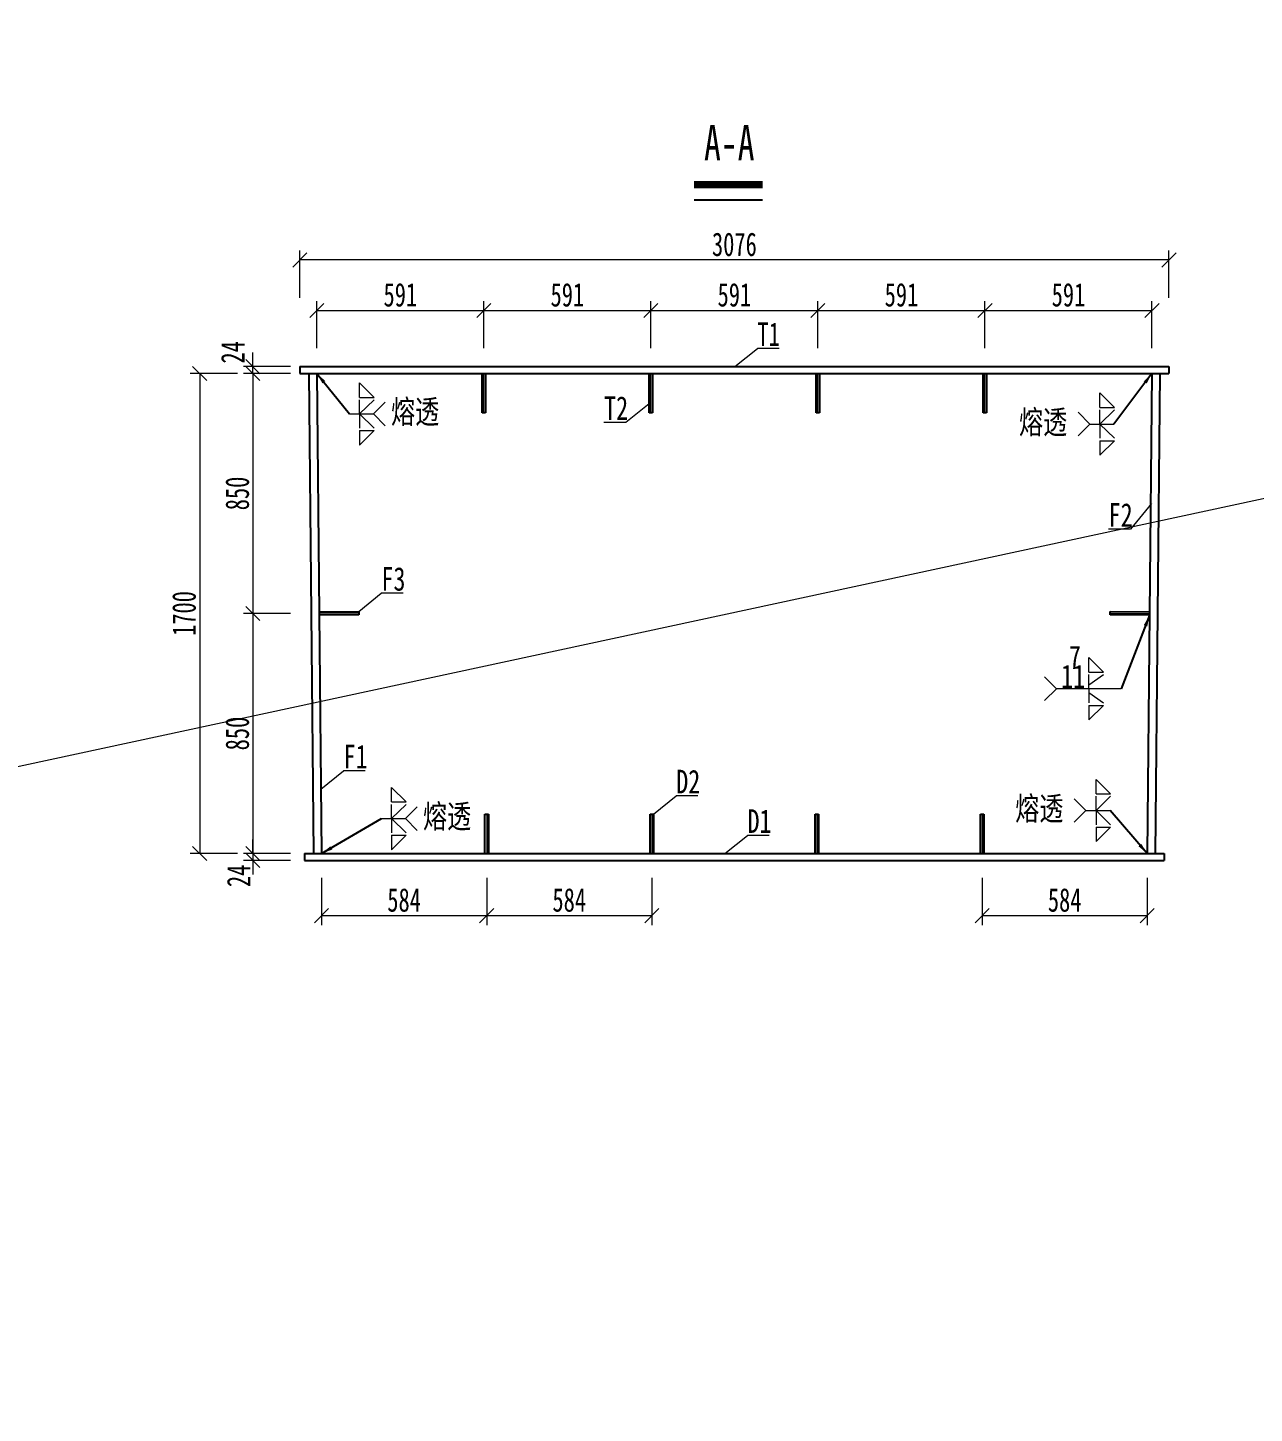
# Model space of a CAD drawing. Header units: millimetres. Extents: x -358959 to 47, y -122282 to 697692.
# Drawn here: x -211770 to -207429, y 114680 to 119585 of the extents above; entities that cross this region are included whole.
import ezdxf
from ezdxf.enums import TextEntityAlignment as Align

# ---------------------------------------------------------------- set-up
doc = ezdxf.new("R2010")
doc.units = ezdxf.units.MM
doc.header["$LTSCALE"] = 2
doc.header["$PDMODE"] = 34
doc.layers.get('Defpoints').update_dxf_attribs({"color": 8, "lineweight": 9})
for name, color, linetype, lineweight in [('标注', 4, 'Continuous', 13), ('标注线及字体', 2, 'Continuous', 15), ('细实线', 4, 'Continuous', 15), ('钢板粗线', 1, 'Continuous', 25)]:
    doc.layers.add(name, color=color, linetype=linetype, lineweight=lineweight)
doc.styles.add('111', font='仿宋_GB2312.ttf', dxfattribs={"width": 0.7})
doc.styles.add('SMEDI', font='仿宋_GB2312.ttf', dxfattribs={"width": 0.75})
doc.styles.get("Standard").update_dxf_attribs({"font": '仿宋_GB2312.ttf'})
doc.dimstyles.new('200', dxfattribs={"dimscale": 0, "dimtxt": 2.5, "dimasz": 1.5, "dimexe": 1, "dimexo": 1, "dimgap": 0.4, "dimtad": 1, "dimdec": 0, "dimdsep": 46, "dimtxsty": '111', "dimblk": 'OBLIQUE', "dimcen": 0, "dimclrd": 256, "dimclre": 256, "dimclrt": 256, "dimadec": 4, "dimazin": 0, "dimtfac": 1, "dimtdec": 0, "dimtmove": 2, "dimatfit": 3, "dimfxl": 4, "dimfxlon": 1, "dimtolj": 1, "dimlwd": -1, "dimlwe": -1, "dimarcsym": 0})
doc.dimstyles.new('MSteel_1.0_1.0', dxfattribs={"dimtxt": 3, "dimasz": 1.2, "dimexe": 1, "dimexo": 1, "dimgap": 1, "dimtad": 3, "dimtoh": 1, "dimdec": 0, "dimzin": 0, "dimdsep": 46, "dimtxsty": 'Standard', "dimblk": 'ARCHTICK', "dimcen": 0.09, "dimclrd": 3, "dimclre": 3, "dimadec": 4, "dimazin": 0, "dimtfac": 1, "dimtdec": 0, "dimtofl": 0, "dimtmove": 0, "dimatfit": 3, "dimfxl": 1, "dimtolj": 1, "dimtzin": 0, "dimarcsym": 0})

# ---------------------------------------------------------------- blocks, each defined once
blk = doc.blocks.new('12-140 无孔')
at = {"layer": 'Defpoints', "ltscale": 5}
blk.add_line((0, 140), (0, 0), dxfattribs=at)
at = {"layer": '钢板粗线'}
for p, q in [((-6, 0), (-6, 140)), ((-6, 140), (6, 140)), ((6, 140), (6, 0))]:
    blk.add_line(p, q, dxfattribs=at)
blk = doc.blocks.new('_ArchTick')
at = {"color": 0, "linetype": 'ByBlock', "const_width": 0.15}
blk.add_lwpolyline([(-0.5, -0.5), (0.5, 0.5)], dxfattribs=at)
blk = doc.blocks.new('_Oblique')
at = {"color": 0, "linetype": 'ByBlock', "lineweight": -2}
blk.add_line((-0.5, -0.5), (0.5, 0.5), dxfattribs=at)
blk = doc.blocks.new('*D3727')
at = {"layer": 'Defpoints', "color": 0, "ltscale": 5, "transparency": 16777216}
for p in [(-210973.1, 118385), (-210747, 118385), (-210747, 118361)]:
    blk.add_point(p, dxfattribs=at)
at = {"layer": '标注', "ltscale": 5, "transparency": 16777216}
for p, q in [((-210973.1, 118385), (-210973.1, 118435)), ((-210839.8, 118385), (-211006.4, 118385)), ((-210973.1, 118361), (-210973.1, 118385)), ((-210839.8, 118361), (-211006.4, 118361)), ((-210973.1, 118361), (-210973.1, 118311))]:
    blk.add_line(p, q, dxfattribs=at)
at = {"layer": '标注', "ltscale": 5, "transparency": 16777216, "xscale": 50, "yscale": 50, "zscale": 50}
for p, rotation in [((-210973.1, 118385), 270), ((-210973.1, 118361), 90)]:
    blk.add_blockref('_Oblique', p, dxfattribs=dict(at, rotation=rotation))
at = {"layer": '标注', "ltscale": 5, "transparency": 16777216, "insert": (-211044.5, 118435.6), "char_height": 83.33, "attachment_point": 5, "rotation": 90, "style": '111'}
blk.add_mtext('\\A1;24', dxfattribs=at)
blk = doc.blocks.new('*D3728')
at = {"layer": 'Defpoints', "color": 0, "ltscale": 5, "transparency": 16777216}
for p in [(-210747, 118361), (-210973.1, 117511), (-210738.6, 117511)]:
    blk.add_point(p, dxfattribs=at)
at = {"layer": '标注', "ltscale": 5, "transparency": 16777216}
for p, q in [((-210839.8, 118361), (-211006.4, 118361)), ((-210973.1, 118361), (-210973.1, 117511)), ((-210839.8, 117511), (-211006.4, 117511))]:
    blk.add_line(p, q, dxfattribs=at)
at = {"layer": '标注', "ltscale": 5, "transparency": 16777216, "xscale": 50, "yscale": 50, "zscale": 50}
for p, rotation in [((-210973.1, 118361), 90), ((-210973.1, 117511), 270)]:
    blk.add_blockref('_Oblique', p, dxfattribs=dict(at, rotation=rotation))
at = {"layer": '标注', "ltscale": 5, "transparency": 16777216, "insert": (-211028.1, 117936), "char_height": 83.33, "attachment_point": 5, "rotation": 90, "style": '111'}
blk.add_mtext('\\A1;850', dxfattribs=at)
blk = doc.blocks.new('*D3729')
at = {"layer": 'Defpoints', "color": 0, "ltscale": 5, "transparency": 16777216}
for p in [(-210738.6, 117511), (-210973.1, 116661), (-210730.2, 116661)]:
    blk.add_point(p, dxfattribs=at)
at = {"layer": '标注', "ltscale": 5, "transparency": 16777216}
for p, q in [((-210839.8, 117511), (-211006.4, 117511)), ((-210973.1, 117511), (-210973.1, 116661)), ((-210839.8, 116661), (-211006.4, 116661))]:
    blk.add_line(p, q, dxfattribs=at)
at = {"layer": '标注', "ltscale": 5, "transparency": 16777216, "xscale": 50, "yscale": 50, "zscale": 50}
for p, rotation in [((-210973.1, 117511), 90), ((-210973.1, 116661), 270)]:
    blk.add_blockref('_Oblique', p, dxfattribs=dict(at, rotation=rotation))
at = {"layer": '标注', "ltscale": 5, "transparency": 16777216, "insert": (-211028.1, 117086), "char_height": 83.33, "attachment_point": 5, "rotation": 90, "style": '111'}
blk.add_mtext('\\A1;850', dxfattribs=at)
blk = doc.blocks.new('*D3609')
at = {"layer": 'Defpoints', "color": 0, "ltscale": 5, "transparency": 16777216}
for p in [(-210730.2, 116661), (-210973.1, 116637), (-210730.2, 116637)]:
    blk.add_point(p, dxfattribs=at)
at = {"layer": '标注', "ltscale": 5, "transparency": 16777216}
for p, q in [((-210973.1, 116661), (-210973.1, 116711)), ((-210839.8, 116661), (-211006.5, 116661)), ((-210973.1, 116661), (-210973.1, 116637)), ((-210839.8, 116637), (-211006.5, 116637)), ((-210973.1, 116637), (-210973.1, 116587))]:
    blk.add_line(p, q, dxfattribs=at)
at = {"layer": '标注', "ltscale": 5, "transparency": 16777216, "xscale": 50, "yscale": 50, "zscale": 50}
for p, rotation in [((-210973.1, 116661), 270), ((-210973.1, 116637), 90)]:
    blk.add_blockref('_Oblique', p, dxfattribs=dict(at, rotation=rotation))
at = {"layer": '标注', "ltscale": 5, "transparency": 16777216, "insert": (-211023.6, 116582.2), "char_height": 83.33, "attachment_point": 5, "rotation": 90, "style": '111'}
blk.add_mtext('\\A1;24', dxfattribs=at)
blk = doc.blocks.new('*D3730')
at = {"layer": 'Defpoints', "color": 0, "ltscale": 5, "transparency": 16777216}
for p in [(-210155.9, 118583.9), (-210747, 118361.4), (-210155.9, 118361)]:
    blk.add_point(p, dxfattribs=at)
at = {"layer": '标注', "ltscale": 5, "transparency": 16777216}
for p, q in [((-210747, 118450.5), (-210747, 118617.2)), ((-210155.9, 118450.5), (-210155.9, 118617.2)), ((-210747, 118583.9), (-210155.9, 118583.9))]:
    blk.add_line(p, q, dxfattribs=at)
at = {"layer": '标注', "ltscale": 5, "transparency": 16777216, "xscale": 50, "yscale": 50, "zscale": 50, "rotation": 180}
blk.add_blockref('_Oblique', (-210747, 118583.9), dxfattribs=at)
at = {"layer": '标注', "ltscale": 5, "transparency": 16777216, "xscale": 50, "yscale": 50, "zscale": 50}
blk.add_blockref('_Oblique', (-210155.9, 118583.9), dxfattribs=at)
at = {"layer": '标注', "ltscale": 5, "transparency": 16777216, "insert": (-210451.4, 118638.9), "char_height": 83.33, "attachment_point": 5, "style": '111'}
blk.add_mtext('\\A1;591', dxfattribs=at)
blk = doc.blocks.new('*D3731')
at = {"layer": 'Defpoints', "color": 0, "ltscale": 5, "transparency": 16777216}
for p in [(-209564.7, 118583.9), (-210155.9, 118361), (-209564.7, 118361)]:
    blk.add_point(p, dxfattribs=at)
at = {"layer": '标注', "ltscale": 5, "transparency": 16777216}
for p, q in [((-210155.9, 118450.5), (-210155.9, 118617.2)), ((-209564.7, 118450.5), (-209564.7, 118617.2)), ((-210155.9, 118583.9), (-209564.7, 118583.9))]:
    blk.add_line(p, q, dxfattribs=at)
at = {"layer": '标注', "ltscale": 5, "transparency": 16777216, "xscale": 50, "yscale": 50, "zscale": 50, "rotation": 180}
blk.add_blockref('_Oblique', (-210155.9, 118583.9), dxfattribs=at)
at = {"layer": '标注', "ltscale": 5, "transparency": 16777216, "xscale": 50, "yscale": 50, "zscale": 50}
blk.add_blockref('_Oblique', (-209564.7, 118583.9), dxfattribs=at)
at = {"layer": '标注', "ltscale": 5, "transparency": 16777216, "insert": (-209860.3, 118638.9), "char_height": 83.33, "attachment_point": 5, "style": '111'}
blk.add_mtext('\\A1;591', dxfattribs=at)
blk = doc.blocks.new('*D3610')
at = {"layer": 'Defpoints', "color": 0, "ltscale": 5, "transparency": 16777216}
for p in [(-207791.4, 118583.9), (-208382.5, 118361), (-207791.4, 118361.4)]:
    blk.add_point(p, dxfattribs=at)
at = {"layer": '标注', "ltscale": 5, "transparency": 16777216}
for p, q in [((-208382.5, 118450.5), (-208382.5, 118617.2)), ((-207791.4, 118450.5), (-207791.4, 118617.2)), ((-208382.5, 118583.9), (-207791.4, 118583.9))]:
    blk.add_line(p, q, dxfattribs=at)
at = {"layer": '标注', "ltscale": 5, "transparency": 16777216, "xscale": 50, "yscale": 50, "zscale": 50, "rotation": 180}
blk.add_blockref('_Oblique', (-208382.5, 118583.9), dxfattribs=at)
at = {"layer": '标注', "ltscale": 5, "transparency": 16777216, "xscale": 50, "yscale": 50, "zscale": 50}
blk.add_blockref('_Oblique', (-207791.4, 118583.9), dxfattribs=at)
at = {"layer": '标注', "ltscale": 5, "transparency": 16777216, "insert": (-208086.9, 118638.9), "char_height": 83.33, "attachment_point": 5, "style": '111'}
blk.add_mtext('\\A1;591', dxfattribs=at)
blk = doc.blocks.new('*D3611')
at = {"layer": 'Defpoints', "color": 0, "ltscale": 5, "transparency": 16777216}
for p in [(-210807, 118762.5), (-210807, 118361), (-207731.4, 118361)]:
    blk.add_point(p, dxfattribs=at)
at = {"layer": '标注', "ltscale": 5, "transparency": 16777216}
for p, q in [((-210807, 118629.1), (-210807, 118795.8)), ((-207731.4, 118762.5), (-210807, 118762.5)), ((-207731.4, 118629.1), (-207731.4, 118795.8))]:
    blk.add_line(p, q, dxfattribs=at)
at = {"layer": '标注', "ltscale": 5, "transparency": 16777216, "xscale": 50, "yscale": 50, "zscale": 50, "rotation": 180}
blk.add_blockref('_Oblique', (-210807, 118762.5), dxfattribs=at)
at = {"layer": '标注', "ltscale": 5, "transparency": 16777216, "xscale": 50, "yscale": 50, "zscale": 50}
blk.add_blockref('_Oblique', (-207731.4, 118762.5), dxfattribs=at)
at = {"layer": '标注', "ltscale": 5, "transparency": 16777216, "insert": (-209269.2, 118817.5), "char_height": 83.33, "attachment_point": 5, "style": '111'}
blk.add_mtext('\\A1;3076', dxfattribs=at)
blk = doc.blocks.new('*D3612')
at = {"layer": 'Defpoints', "color": 0, "ltscale": 5, "transparency": 16777216}
for p in [(-210730.2, 116661), (-210145.8, 116661), (-210145.8, 116441.4)]:
    blk.add_point(p, dxfattribs=at)
at = {"layer": '标注', "ltscale": 5, "transparency": 16777216}
for p, q in [((-210730.2, 116574.7), (-210730.2, 116408.1)), ((-210145.8, 116574.7), (-210145.8, 116408.1)), ((-210730.2, 116441.4), (-210145.8, 116441.4))]:
    blk.add_line(p, q, dxfattribs=at)
at = {"layer": '标注', "ltscale": 5, "transparency": 16777216, "xscale": 50, "yscale": 50, "zscale": 50, "rotation": 180}
blk.add_blockref('_Oblique', (-210730.2, 116441.4), dxfattribs=at)
at = {"layer": '标注', "ltscale": 5, "transparency": 16777216, "xscale": 50, "yscale": 50, "zscale": 50}
blk.add_blockref('_Oblique', (-210145.8, 116441.4), dxfattribs=at)
at = {"layer": '标注', "ltscale": 5, "transparency": 16777216, "insert": (-210438, 116496.4), "char_height": 83.33, "attachment_point": 5, "style": '111'}
blk.add_mtext('\\A1;584', dxfattribs=at)
blk = doc.blocks.new('*D3613')
at = {"layer": 'Defpoints', "color": 0, "ltscale": 5, "transparency": 16777216}
for p in [(-210145.8, 116661), (-209561.4, 116661), (-209561.4, 116441.4)]:
    blk.add_point(p, dxfattribs=at)
at = {"layer": '标注', "ltscale": 5, "transparency": 16777216}
for p, q in [((-210145.8, 116574.7), (-210145.8, 116408.1)), ((-209561.4, 116574.7), (-209561.4, 116408.1)), ((-210145.8, 116441.4), (-209561.4, 116441.4))]:
    blk.add_line(p, q, dxfattribs=at)
at = {"layer": '标注', "ltscale": 5, "transparency": 16777216, "xscale": 50, "yscale": 50, "zscale": 50, "rotation": 180}
blk.add_blockref('_Oblique', (-210145.8, 116441.4), dxfattribs=at)
at = {"layer": '标注', "ltscale": 5, "transparency": 16777216, "xscale": 50, "yscale": 50, "zscale": 50}
blk.add_blockref('_Oblique', (-209561.4, 116441.4), dxfattribs=at)
at = {"layer": '标注', "ltscale": 5, "transparency": 16777216, "insert": (-209853.6, 116496.4), "char_height": 83.33, "attachment_point": 5, "style": '111'}
blk.add_mtext('\\A1;584', dxfattribs=at)
blk = doc.blocks.new('*D3614')
at = {"layer": 'Defpoints', "color": 0, "ltscale": 5, "transparency": 16777216}
for p in [(-208392.5, 116661), (-207808.1, 116661.4), (-207808.1, 116441.4)]:
    blk.add_point(p, dxfattribs=at)
at = {"layer": '标注', "ltscale": 5, "transparency": 16777216}
for p, q in [((-208392.5, 116574.7), (-208392.5, 116408.1)), ((-207808.1, 116574.7), (-207808.1, 116408.1)), ((-208392.5, 116441.4), (-207808.1, 116441.4))]:
    blk.add_line(p, q, dxfattribs=at)
at = {"layer": '标注', "ltscale": 5, "transparency": 16777216, "xscale": 50, "yscale": 50, "zscale": 50, "rotation": 180}
blk.add_blockref('_Oblique', (-208392.5, 116441.4), dxfattribs=at)
at = {"layer": '标注', "ltscale": 5, "transparency": 16777216, "xscale": 50, "yscale": 50, "zscale": 50}
blk.add_blockref('_Oblique', (-207808.1, 116441.4), dxfattribs=at)
at = {"layer": '标注', "ltscale": 5, "transparency": 16777216, "insert": (-208100.3, 116496.4), "char_height": 83.33, "attachment_point": 5, "style": '111'}
blk.add_mtext('\\A1;584', dxfattribs=at)
blk = doc.blocks.new('*D3732')
at = {"layer": 'Defpoints', "color": 0, "ltscale": 5, "transparency": 16777216}
for p in [(-210775, 118361), (-211161.5, 116661), (-210758.2, 116661)]:
    blk.add_point(p, dxfattribs=at)
at = {"layer": '标注', "ltscale": 5, "transparency": 16777216}
for p, q in [((-211028.1, 118361), (-211194.8, 118361)), ((-211161.5, 118361), (-211161.5, 116661)), ((-211028.1, 116661), (-211194.8, 116661))]:
    blk.add_line(p, q, dxfattribs=at)
at = {"layer": '标注', "ltscale": 5, "transparency": 16777216, "xscale": 50, "yscale": 50, "zscale": 50}
for p, rotation in [((-211161.5, 118361), 90), ((-211161.5, 116661), 270)]:
    blk.add_blockref('_Oblique', p, dxfattribs=dict(at, rotation=rotation))
at = {"layer": '标注', "ltscale": 5, "transparency": 16777216, "insert": (-211216.5, 117511), "char_height": 83.33, "attachment_point": 5, "rotation": 90, "style": '111'}
blk.add_mtext('\\A1;1700', dxfattribs=at)
blk = doc.blocks.new('*D3605')
at = {"layer": 'Defpoints', "color": 0, "ltscale": 5, "transparency": 16777216}
for p in [(-208973.6, 118583.9), (-209564.7, 118361.4), (-208973.6, 118361)]:
    blk.add_point(p, dxfattribs=at)
at = {"layer": '标注', "ltscale": 5, "transparency": 16777216}
for p, q in [((-209564.7, 118450.5), (-209564.7, 118617.2)), ((-208973.6, 118450.5), (-208973.6, 118617.2)), ((-209564.7, 118583.9), (-208973.6, 118583.9))]:
    blk.add_line(p, q, dxfattribs=at)
at = {"layer": '标注', "ltscale": 5, "transparency": 16777216, "xscale": 50, "yscale": 50, "zscale": 50, "rotation": 180}
blk.add_blockref('_Oblique', (-209564.7, 118583.9), dxfattribs=at)
at = {"layer": '标注', "ltscale": 5, "transparency": 16777216, "xscale": 50, "yscale": 50, "zscale": 50}
blk.add_blockref('_Oblique', (-208973.6, 118583.9), dxfattribs=at)
at = {"layer": '标注', "ltscale": 5, "transparency": 16777216, "insert": (-209269.2, 118638.9), "char_height": 83.33, "attachment_point": 5, "style": '111'}
blk.add_mtext('\\A1;591', dxfattribs=at)
blk = doc.blocks.new('*D3606')
at = {"layer": 'Defpoints', "color": 0, "ltscale": 5, "transparency": 16777216}
for p in [(-208382.5, 118583.9), (-208973.6, 118361), (-208382.5, 118361)]:
    blk.add_point(p, dxfattribs=at)
at = {"layer": '标注', "ltscale": 5, "transparency": 16777216}
for p, q in [((-208973.6, 118450.5), (-208973.6, 118617.2)), ((-208382.5, 118450.5), (-208382.5, 118617.2)), ((-208973.6, 118583.9), (-208382.5, 118583.9))]:
    blk.add_line(p, q, dxfattribs=at)
at = {"layer": '标注', "ltscale": 5, "transparency": 16777216, "xscale": 50, "yscale": 50, "zscale": 50, "rotation": 180}
blk.add_blockref('_Oblique', (-208973.6, 118583.9), dxfattribs=at)
at = {"layer": '标注', "ltscale": 5, "transparency": 16777216, "xscale": 50, "yscale": 50, "zscale": 50}
blk.add_blockref('_Oblique', (-208382.5, 118583.9), dxfattribs=at)
at = {"layer": '标注', "ltscale": 5, "transparency": 16777216, "insert": (-208678, 118638.9), "char_height": 83.33, "attachment_point": 5, "style": '111'}
blk.add_mtext('\\A1;591', dxfattribs=at)

msp = doc.modelspace()

# ---------------------------------------------------------------- linework, layer by layer
at = {"color": 4}
msp.add_line((-209412.1, 118975.7), (-209169.5, 118975.7), dxfattribs=at)
at = {"color": 6, "const_width": 26.7}
msp.add_lwpolyline([(-209412.1, 119029), (-209169.5, 119029)], dxfattribs=at)
at = {"layer": '标注', "ltscale": 5}
msp.add_line((-77208.1, 145937.7), (-245232.2, 109774.4), dxfattribs=at)
at = {"layer": '细实线'}
for p, q in [((-209267.8, 118385), (-209187.9, 118449.4)), ((-209110.7, 118449.4), (-209187.9, 118449.4)), ((-210595.6, 118276.2), (-210595.6, 118327.6)), ((-210544.3, 118276.2), (-210595.6, 118327.6)), ((-210595.6, 118276.2), (-210544.3, 118276.2)), ((-210595.6, 118217.3), (-210595.6, 118267.6)), ((-210595.6, 118217.3), (-210544.3, 118267.6)), ((-207975.6, 118240.6), (-207975.6, 118291.9)), ((-207924.3, 118240.6), (-207975.6, 118291.9)), ((-210631.4, 118217.3), (-210546.3, 118217.3)), ((-210595.6, 118217.3), (-210595.6, 118167.1)), ((-210595.6, 118217.3), (-210544.3, 118167.1)), ((-210546.3, 118217.3), (-210504.6, 118259)), ((-210546.3, 118217.3), (-210504.6, 118175.7)), ((-209570.7, 118253.6), (-209653.4, 118187.6)), ((-208011.5, 118181.7), (-208053.2, 118223.3)), ((-207975.6, 118240.6), (-207924.3, 118240.6)), ((-207975.6, 118181.7), (-207975.6, 118231.9)), ((-207975.6, 118181.7), (-207924.3, 118231.9)), ((-209653.4, 118187.6), (-209730.7, 118187.6)), ((-208011.5, 118181.7), (-208053.2, 118140)), ((-208011.5, 118181.7), (-207926.4, 118181.7)), ((-207975.6, 118181.7), (-207975.6, 118131.4)), ((-207975.6, 118181.7), (-207924.3, 118131.4)), ((-210595.6, 118158.4), (-210595.6, 118107.1)), ((-210595.6, 118158.4), (-210544.3, 118158.4)), ((-210544.3, 118158.4), (-210595.6, 118107.1)), ((-207975.6, 118122.8), (-207975.6, 118071.4)), ((-207975.6, 118122.8), (-207924.3, 118122.8)), ((-207924.3, 118122.8), (-207975.6, 118071.4)), ((-207793.2, 117900.9), (-207868, 117809.4)), ((-207868, 117809.4), (-207945.2, 117809.4)), ((-210598.7, 117518.4), (-210518.8, 117582.8)), ((-210441.6, 117582.8), (-210518.8, 117582.8)), ((-208014.5, 117303.7), (-208014.5, 117355)), ((-207963.2, 117303.7), (-208014.5, 117355)), ((-208129.5, 117244.8), (-208171.2, 117286.5)), ((-208014.5, 117303.7), (-207963.2, 117303.7)), ((-208014.5, 117244.8), (-208014.5, 117295.1)), ((-208014.5, 117258.8), (-207963.2, 117295.1)), ((-208129.5, 117244.8), (-208171.2, 117203.1)), ((-207900, 117244.8), (-208129.5, 117244.8)), ((-208014.5, 117244.8), (-208014.5, 117194.5)), ((-208014.5, 117230.8), (-207963.2, 117194.5)), ((-208014.5, 117185.9), (-208014.5, 117134.6)), ((-208014.5, 117185.9), (-207963.2, 117185.9)), ((-207963.2, 117185.9), (-208014.5, 117134.6)), ((-210732.5, 116889.5), (-210652.6, 116953.9)), ((-210575.4, 116953.9), (-210652.6, 116953.9)), ((-210482.6, 116843.7), (-210482.6, 116895.1)), ((-210431.3, 116843.7), (-210482.6, 116895.1)), ((-207989.1, 116872.6), (-207989.1, 116923.9)), ((-207937.8, 116872.6), (-207989.1, 116923.9)), ((-210482.6, 116843.7), (-210431.3, 116843.7)), ((-209555.4, 116801), (-209475.5, 116865.4)), ((-209398.3, 116865.4), (-209475.5, 116865.4)), ((-208025, 116813.7), (-208066.7, 116855.4)), ((-207989.1, 116872.6), (-207937.8, 116872.6)), ((-207989.1, 116813.7), (-207989.1, 116864)), ((-207989.1, 116813.7), (-207937.8, 116864)), ((-210482.6, 116784.8), (-210482.6, 116835.1)), ((-210482.6, 116784.8), (-210431.3, 116835.1)), ((-210433.3, 116784.8), (-210391.6, 116826.5)), ((-208025, 116813.7), (-208066.7, 116772)), ((-208025, 116813.7), (-207939.9, 116813.7)), ((-207989.1, 116813.7), (-207989.1, 116763.4)), ((-207989.1, 116813.7), (-207937.8, 116763.4)), ((-210518.4, 116784.8), (-210433.3, 116784.8)), ((-210482.6, 116784.8), (-210482.6, 116734.6)), ((-210482.6, 116784.8), (-210431.3, 116734.6)), ((-210433.3, 116784.8), (-210391.6, 116743.2)), ((-207989.1, 116754.8), (-207989.1, 116703.5)), ((-207989.1, 116754.8), (-207937.8, 116754.8)), ((-207937.8, 116754.8), (-207989.1, 116703.5)), ((-210482.6, 116725.9), (-210482.6, 116674.6)), ((-210482.6, 116725.9), (-210431.3, 116725.9)), ((-210431.3, 116725.9), (-210482.6, 116674.6)), ((-209303.1, 116661), (-209223.2, 116725.4)), ((-209146, 116725.4), (-209223.2, 116725.4))]:
    msp.add_line(p, q, dxfattribs=at)
at = {"layer": '钢板粗线'}
for p, q in [((-210807, 118385), (-207731.4, 118385)), ((-210807, 118385), (-210807, 118361)), ((-207731.4, 118385), (-207731.4, 118361)), ((-210807, 118361), (-207731.4, 118361)), ((-210775, 118361), (-210758.2, 116661)), ((-210747, 118361), (-210730.2, 116661)), ((-207791.4, 118361), (-207808.1, 116661)), ((-207763.4, 118361), (-207780.1, 116661)), ((-210790.2, 116661), (-207748.1, 116661)), ((-210790.2, 116661), (-210790.2, 116637)), ((-207748.1, 116661), (-207748.1, 116637)), ((-210790.2, 116637), (-207748.1, 116637))]:
    msp.add_line(p, q, dxfattribs=at)

# ---------------------------------------------------------------- block references
at = {"layer": '标注', "ltscale": 5}
for p, rotation in [((-210155.9, 118361), 179.999999999945), ((-209564.7, 118361), 179.999999999945), ((-208973.6, 118361), 179.999999999945), ((-208382.5, 118361), 179.999999999945), ((-210738.6, 117511), 270.5647681140125), ((-207799.7, 117511), 89.4352318862074)]:
    msp.add_blockref('12-140 无孔', p, dxfattribs=dict(at, rotation=rotation))
for p in [(-210145.8, 116661), (-209561.4, 116661), (-208977, 116661), (-208392.5, 116661)]:
    msp.add_blockref('12-140 无孔', p, dxfattribs=at)

# ---------------------------------------------------------------- texts
at = {"layer": '标注线及字体', "color": 0, "style": '111', "width": 0.7}
msp.add_text('A-A', height=125, dxfattribs=at).set_placement((-209287.3, 119177.8), align=Align.MIDDLE)
at = {"layer": '细实线', "width": 0.7}
msp.add_text('T1', height=83.33, dxfattribs=at).set_placement((-209187.5, 118458.4))
at = {"layer": '细实线', "style": 'SMEDI', "width": 0.75}
for p in [(-210484.3, 118225.6), (-208262, 118188.7), (-210371.3, 116793.1), (-208275.5, 116820.7)]:
    msp.add_text('熔透', height=83.33, dxfattribs=at).set_placement(p, align=Align.MIDDLE_LEFT)
for s, height, p in [('T2', 83.33, (-209730.2, 118196.6)), ('F2', 83.33, (-207944.7, 117818.3)), ('F3', 83.33, (-210518.3, 117591.8)), ('7', 83.3, (-208085.4, 117314.3)), ('11', 83.33, (-208113.2, 117246.8)), ('F1', 83.33, (-210652.1, 116962.9)), ('D2', 83.33, (-209475, 116874.4)), ('D1', 83.33, (-209222.8, 116734.4))]:
    msp.add_text(s, height=height, dxfattribs=at).set_placement(p)

# ---------------------------------------------------------------- dimensions: what is measured, and where the dimension line sits
at = {"layer": '标注', "ltscale": 5}
for base, p1, p2, picture, middle in [((-210807, 118762.5), (-207731.4, 118361), (-210807, 118361), '*D3611', (-209269.2, 118817.5)), ((-210155.9, 118583.9), (-210747, 118361.4), (-210155.9, 118361), '*D3730', (-210451.4, 118638.9)), ((-209564.7, 118583.9), (-210155.9, 118361), (-209564.7, 118361), '*D3731', (-209860.3, 118638.9)), ((-208973.6, 118583.9), (-209564.7, 118361.4), (-208973.6, 118361), '*D3605', (-209269.2, 118638.9)), ((-208382.5, 118583.9), (-208973.6, 118361), (-208382.5, 118361), '*D3606', (-208678, 118638.9)), ((-207791.4, 118583.9), (-208382.5, 118361), (-207791.4, 118361.4), '*D3610', (-208086.9, 118638.9)), ((-210145.8, 116441.4), (-210730.2, 116661), (-210145.8, 116661), '*D3612', (-210438, 116496.4)), ((-209561.4, 116441.4), (-210145.8, 116661), (-209561.4, 116661), '*D3613', (-209853.6, 116496.4)), ((-207808.1, 116441.4), (-208392.5, 116661), (-207808.1, 116661.4), '*D3614', (-208100.3, 116496.4))]:
    dim = msp.add_linear_dim(base=base, p1=p1, p2=p2, dimstyle='200', override={"dimscale": 33.333333, "dimarcsym": 1}, dxfattribs=at)
    dim.commit()
    dim.dimension.update_dxf_attribs({"geometry": picture, "text_midpoint": middle})
for base, p1, p2, picture, middle in [((-210973.1, 118385), (-210747, 118361), (-210747, 118385), '*D3727', (-211044.5, 118435.6)), ((-210973.1, 116637), (-210730.2, 116661), (-210730.2, 116637), '*D3609', (-211023.6, 116582.2))]:
    dim = msp.add_linear_dim(base=base, p1=p1, p2=p2, angle=90, dimstyle='200', override={"dimscale": 33.333333, "dimarcsym": 1}, dxfattribs=at)
    dim.commit()
    dim.dimension.update_dxf_attribs({"geometry": picture, "text_midpoint": middle, "dimtype": 160})
for base, p1, p2, picture, middle in [((-211161.5, 116661), (-210775, 118361), (-210758.2, 116661), '*D3732', (-211216.5, 117511)), ((-210973.1, 117511), (-210747, 118361), (-210738.6, 117511), '*D3728', (-211028.1, 117936)), ((-210973.1, 116661), (-210738.6, 117511), (-210730.2, 116661), '*D3729', (-211028.1, 117086))]:
    dim = msp.add_linear_dim(base=base, p1=p1, p2=p2, angle=90, dimstyle='200', override={"dimscale": 33.333333, "dimarcsym": 1}, dxfattribs=at)
    dim.commit()
    dim.dimension.update_dxf_attribs({"geometry": picture, "text_midpoint": middle})

# ---------------------------------------------------------------- leaders
at = {"layer": '细实线'}
for points in [[(-210747, 118361), (-210631.4, 118217.3)], [(-207791.4, 118361.1), (-207926.4, 118181.7)], [(-207799.8, 117505), (-207900, 117244.8)], [(-207808.1, 116661), (-207939.9, 116813.7)], [(-210730.2, 116661), (-210518.4, 116784.8)]]:
    msp.add_leader(points, dimstyle='MSteel_1.0_1.0', override={"dimscale": 33.333333, "dimclrd": 256}, dxfattribs=at)

doc.saveas('drawing.dxf')
